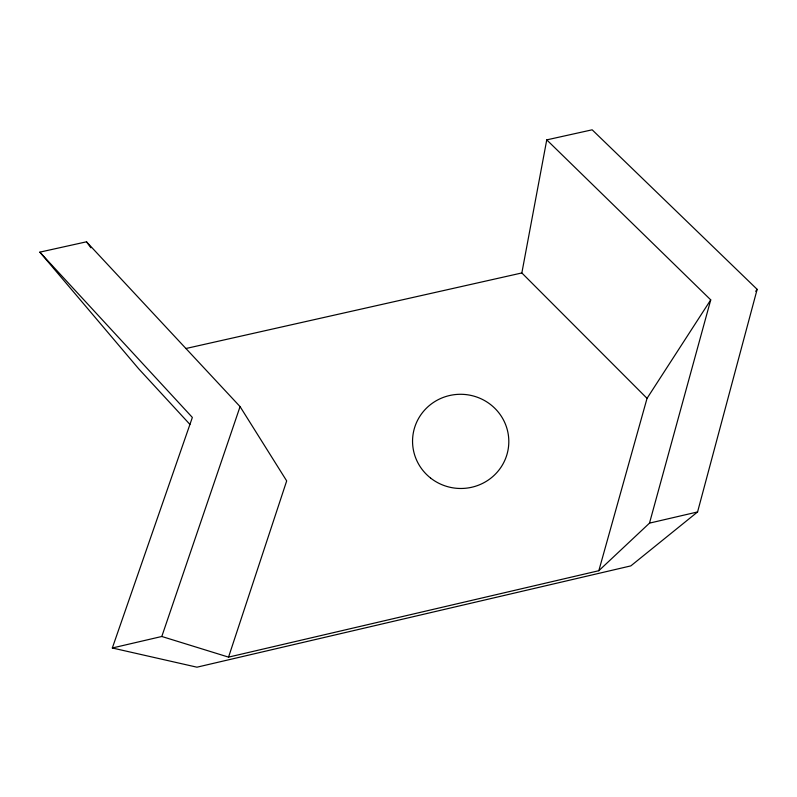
<?xml version="1.0" encoding="UTF-8"?>
<svg xmlns="http://www.w3.org/2000/svg" width="797" height="797" viewBox="0 0 797 797"><rect width="100%" height="100%" fill="white"/><g stroke="black" fill="none" stroke-linecap="round" stroke-linejoin="round"><path stroke-width="1.2" d="M228.55 657.126L598.826 570.712L647.044 398.351L521.846 272.953L546.752 139.874L592.161 129.811L757.15 289.341L697.574 511.953L630.835 565.89L196.949 667.189L112.327 647.991L192.356 417.439L39.85 252.141L86.504 241.81L240.076 406.609L286.681 480.9L228.55 657.126L161.801 636.484L112.327 647.991M598.826 570.712L649.495 523.131L710.735 299.871L546.752 139.874M161.801 636.484L240.076 406.609M647.044 398.351L710.735 299.871M755.686 291.333L757.15 289.341M649.495 523.131L697.574 511.953M185.801 348.538L521.846 272.953M189.935 424.422L138.728 368.842L39.85 252.141M86.504 241.81L90.888 247.797M430.559 478.021A48.139 47.093 4.3 0 0 508.257 448.691A48.139 47.093 4.3 0 0 443.232 397.434A48.139 47.093 4.3 0 0 430.559 478.021"/></g></svg>
